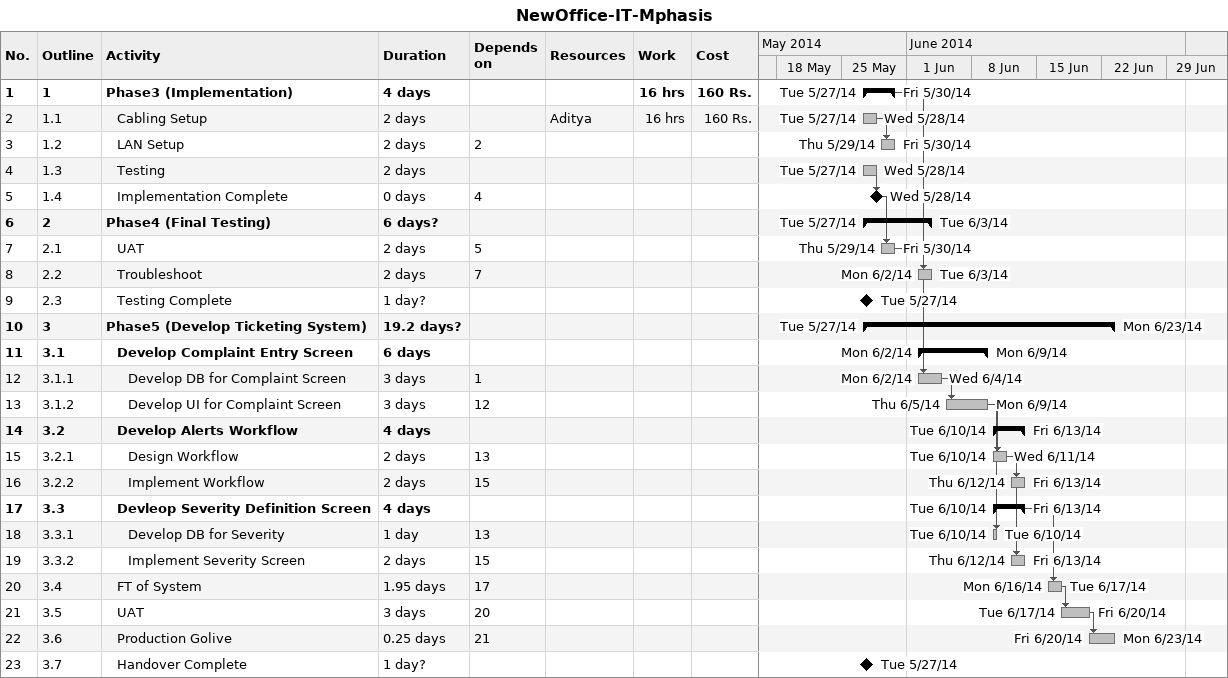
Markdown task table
NewOffice-IT-Mphasis

| ID | WBS | Task | Duration | Start | Finish | Predecessors | Resources | Work (h) | Cost (Rs.) |
|---|---|---|---|---|---|---|---|---|---|
| 1 | 1 | **Phase3 (Implementation)** | 4d | 2014-05-27 | 2014-05-30 |  |  | 16 | 160 |
| 2 | 1.1 | Cabling Setup | 2d | 2014-05-27 | 2014-05-28 |  | Aditya | 16 | 160 |
| 3 | 1.2 | LAN Setup | 2d | 2014-05-29 | 2014-05-30 | 2 |  |  |  |
| 4 | 1.3 | Testing | 2d | 2014-05-27 | 2014-05-28 |  |  |  |  |
| 5 | 1.4 | Implementation Complete | 0d | 2014-05-28 | 2014-05-28 | 4 |  |  |  |
| 6 | 2 | **Phase4 (Final Testing)** | 6d? | 2014-05-27 | 2014-06-03 |  |  |  |  |
| 7 | 2.1 | UAT | 2d | 2014-05-29 | 2014-05-30 | 5 |  |  |  |
| 8 | 2.2 | Troubleshoot | 2d | 2014-06-02 | 2014-06-03 | 7 |  |  |  |
| 9 | 2.3 | Testing Complete | 1d? | 2014-05-27 | 2014-05-27 |  |  |  |  |
| 10 | 3 | **Phase5 (Develop Ticketing System)** | 19.2d? | 2014-05-27 | 2014-06-23 |  |  |  |  |
| 11 | 3.1 | **Develop Complaint Entry Screen** | 6d | 2014-06-02 | 2014-06-09 |  |  |  |  |
| 12 | 3.1.1 | Develop DB for Complaint Screen | 3d | 2014-06-02 | 2014-06-04 | 1 |  |  |  |
| 13 | 3.1.2 | Develop UI for Complaint Screen | 3d | 2014-06-05 | 2014-06-09 | 12 |  |  |  |
| 14 | 3.2 | **Develop Alerts Workflow** | 4d | 2014-06-10 | 2014-06-13 |  |  |  |  |
| 15 | 3.2.1 | Design Workflow | 2d | 2014-06-10 | 2014-06-11 | 13 |  |  |  |
| 16 | 3.2.2 | Implement Workflow | 2d | 2014-06-12 | 2014-06-13 | 15 |  |  |  |
| 17 | 3.3 | **Devleop Severity Definition Screen** | 4d | 2014-06-10 | 2014-06-13 |  |  |  |  |
| 18 | 3.3.1 | Develop DB for Severity | 1d | 2014-06-10 | 2014-06-10 | 13 |  |  |  |
| 19 | 3.3.2 | Implement Severity Screen | 2d | 2014-06-12 | 2014-06-13 | 15 |  |  |  |
| 20 | 3.4 | FT of System | 1.95d | 2014-06-16 | 2014-06-17 | 17 |  |  |  |
| 21 | 3.5 | UAT | 3d | 2014-06-17 | 2014-06-20 | 20 |  |  |  |
| 22 | 3.6 | Production Golive | 0.25d | 2014-06-20 | 2014-06-23 | 21 |  |  |  |
| 23 | 3.7 | Handover Complete | 1d? | 2014-05-27 | 2014-05-27 |  |  |  |  |
